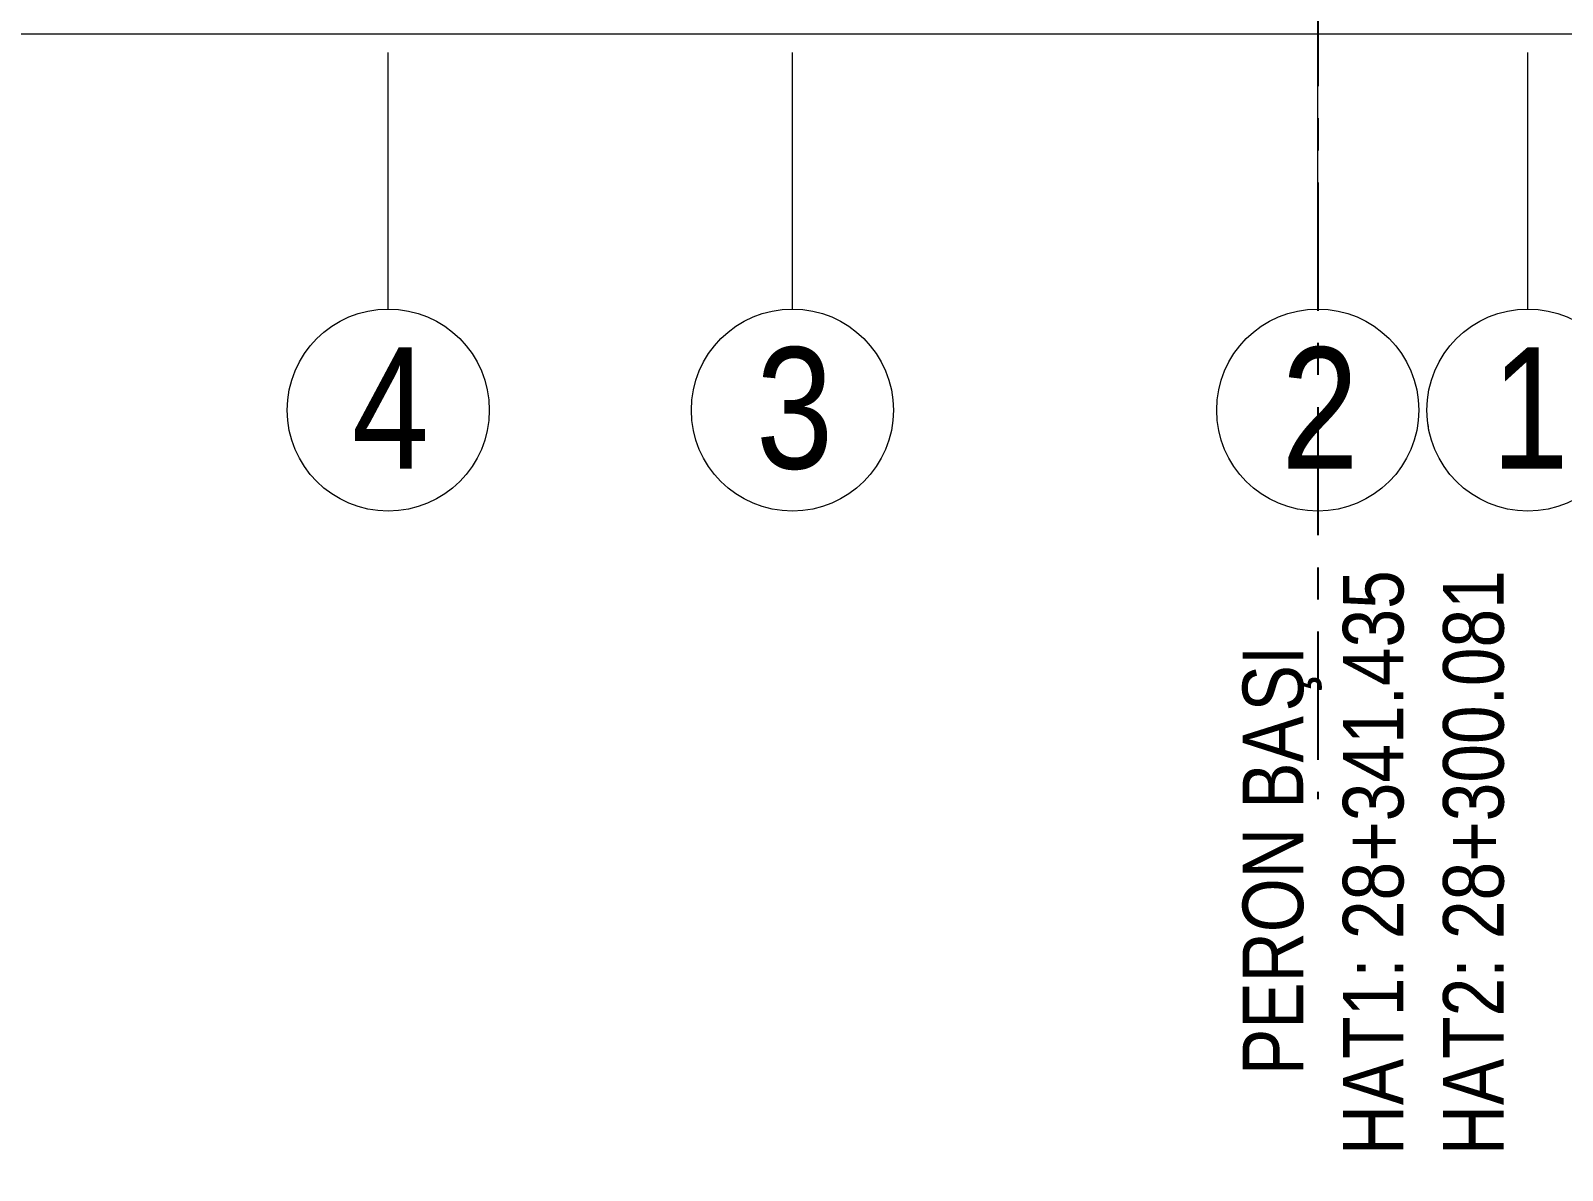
# Model space of a CAD drawing. Header units: metres. Extents: x -201 to 705, y -63 to 42.
# Drawn here: x -31.85 to 6.05, y -50.27 to -22.08 of the extents above; entities that cross this region are included whole.
import ezdxf

# ---------------------------------------------------------------- set-up
doc = ezdxf.new("R2010")
doc.units = ezdxf.units.M
doc.linetypes.add('Grid Line', pattern=[11.1125, 6.35, -1.5875, 1.5875, -1.5875])
doc.linetypes.add('Grid Line 1_4_', pattern=[5.55625, 3.175, -0.79375, 0.79375, -0.79375])
for name, color, linetype, lineweight in [('A-----NPP', 7, 'Continuous', 9), ('A_GRID', 7, 'Continuous', 9), ('A_GRID_BALOON', 7, 'Continuous', 9)]:
    doc.layers.add(name, color=color, linetype=linetype, lineweight=lineweight)
doc.styles.add('Arial Narrow', font='ARIALN.TTF', dxfattribs={"height": 1.5})
doc.styles.add('Arial Narrow_1', font='ARIALN.TTF', dxfattribs={"height": 3})

# ---------------------------------------------------------------- blocks, each defined once
blk = doc.blocks.new('IC-TKN-M7-S22-000-10-A1-32-K-T-6C-200_rvt-1-_1_13_4_13_ PERON KATI _FFL__ANAHTAR PLAN')
at = {"layer": 'A-----NPP'}
blk.add_line((-55.384, -22.15), (6.65, -22.15), dxfattribs=at)
blk = doc.blocks.new('Grid - Aks Sembolü-236857-_1_13_4_13_ PERON KATI _FFL__ANAHTAR PLAN')
at = {"layer": 'A_GRID_BALOON', "color": 253, "true_color": 0xaaaaaa}
blk.add_circle((0, 0), 0.005, dxfattribs=at)

msp = doc.modelspace()

# ---------------------------------------------------------------- linework, layer by layer
at = {"layer": 'A_GRID', "color": 253, "linetype": 'Grid Line', "true_color": 0xaaaaaa}
for p, q in [((0, -28.963), (0, 14.252)), ((-23, -28.963), (-23, 13.652)), ((-13, -28.963), (-13, 13.652)), ((5.2, -28.963), (5.2, 13.652))]:
    msp.add_line(p, q, dxfattribs=at)

# ---------------------------------------------------------------- block references
at = {"lineweight": 5}
msp.add_blockref('IC-TKN-M7-S22-000-10-A1-32-K-T-6C-200_rvt-1-_1_13_4_13_ PERON KATI _FFL__ANAHTAR PLAN', (0, 0), dxfattribs=at)
at = {"layer": 'A_GRID_BALOON', "color": 253, "true_color": 0xaaaaaa, "xscale": 499.9999999999995, "yscale": 499.9999999999995, "zscale": 499.9999999999995}
for p in [(-23, -31.463), (-13, -31.463)]:
    msp.add_blockref('Grid - Aks Sembolü-236857-_1_13_4_13_ PERON KATI _FFL__ANAHTAR PLAN', p, dxfattribs=at)

# ---------------------------------------------------------------- texts
at = {"layer": 'A_GRID_BALOON', "color": 253, "true_color": 0xaaaaaa, "char_height": 3, "width": 2.32489, "attachment_point": 1, "style": 'Arial Narrow_1'}
for s, insert in [('\\fArial Narrow|b0|i0|c162|p34|;4', (-23.9, -29.91)), ('\\fArial Narrow|b0|i0|c162|p34|;3', (-13.9, -29.91))]:
    msp.add_mtext(s, dxfattribs=dict(at, insert=insert))
at = {"layer": 'A_GRID_BALOON', "color": 253, "true_color": 0xaaaaaa, "char_height": 1.5, "attachment_point": 1, "rotation": 90, "style": 'Arial Narrow', "bg_fill": 3, "box_fill_scale": 1.25, "bg_fill_color": 256, "bg_fill_true_color": 13158600, "bg_fill_transparency": 0}
for s, insert, width in [('HAT2: 28+300.081', (3.102, -49.898), 17.71729), ('PERON BA', (-1.859, -47.914), 10.90295)]:
    msp.add_mtext(s, dxfattribs=dict(at, insert=insert, width=width))

# ---------------------------------------------------------------- next in the draw order: block references
at = {"layer": 'A_GRID_BALOON', "color": 253, "true_color": 0xaaaaaa, "xscale": 499.9999999999995, "yscale": 499.9999999999995, "zscale": 499.9999999999995}
msp.add_blockref('Grid - Aks Sembolü-236857-_1_13_4_13_ PERON KATI _FFL__ANAHTAR PLAN', (5.2, -31.463), dxfattribs=at)

# ---------------------------------------------------------------- next in the draw order: texts
at = {"layer": 'A_GRID_BALOON', "color": 253, "true_color": 0xaaaaaa, "insert": (4.3, -29.91), "char_height": 3, "width": 2.32489, "attachment_point": 1, "style": 'Arial Narrow_1'}
msp.add_mtext('\\fArial Narrow|b0|i0|c162|p34|;1', dxfattribs=at)
at = {"layer": 'A_GRID_BALOON', "color": 253, "true_color": 0xaaaaaa, "insert": (-1.859, -38.918), "char_height": 1.5, "width": 2.00422, "attachment_point": 1, "rotation": 90, "style": 'Arial Narrow', "bg_fill": 3, "box_fill_scale": 1.25, "bg_fill_color": 256, "bg_fill_true_color": 13158600, "bg_fill_transparency": 0}
msp.add_mtext('ŞI', dxfattribs=at)

# ---------------------------------------------------------------- next in the draw order: linework, layer by layer
at = {"layer": 'A_GRID', "color": 21, "linetype": 'Grid Line 1_4_', "lineweight": 25, "true_color": 0xffaaaa}
msp.add_line((0, 29.732), (0, -41.086), dxfattribs=at)

# ---------------------------------------------------------------- next in the draw order: texts
at = {"layer": 'A_GRID_BALOON', "color": 253, "true_color": 0xaaaaaa, "insert": (0.622, -49.898), "char_height": 1.5, "width": 17.71729, "attachment_point": 1, "rotation": 90, "style": 'Arial Narrow', "bg_fill": 3, "box_fill_scale": 1.25, "bg_fill_color": 256, "bg_fill_true_color": 13158600, "bg_fill_transparency": 0}
msp.add_mtext('HAT1: 28+341.435', dxfattribs=at)

# ---------------------------------------------------------------- next in the draw order: block references
at = {"layer": 'A_GRID_BALOON', "color": 253, "true_color": 0xaaaaaa, "xscale": 499.9999999999995, "yscale": 499.9999999999995, "zscale": 499.9999999999995}
msp.add_blockref('Grid - Aks Sembolü-236857-_1_13_4_13_ PERON KATI _FFL__ANAHTAR PLAN', (0, -31.463), dxfattribs=at)

# ---------------------------------------------------------------- next in the draw order: texts
at = {"layer": 'A_GRID_BALOON', "color": 253, "true_color": 0xaaaaaa, "insert": (-0.9, -29.91), "char_height": 3, "width": 2.32489, "attachment_point": 1, "style": 'Arial Narrow_1'}
msp.add_mtext('\\fArial Narrow|b0|i0|c162|p34|;2', dxfattribs=at)

doc.saveas('drawing.dxf')
